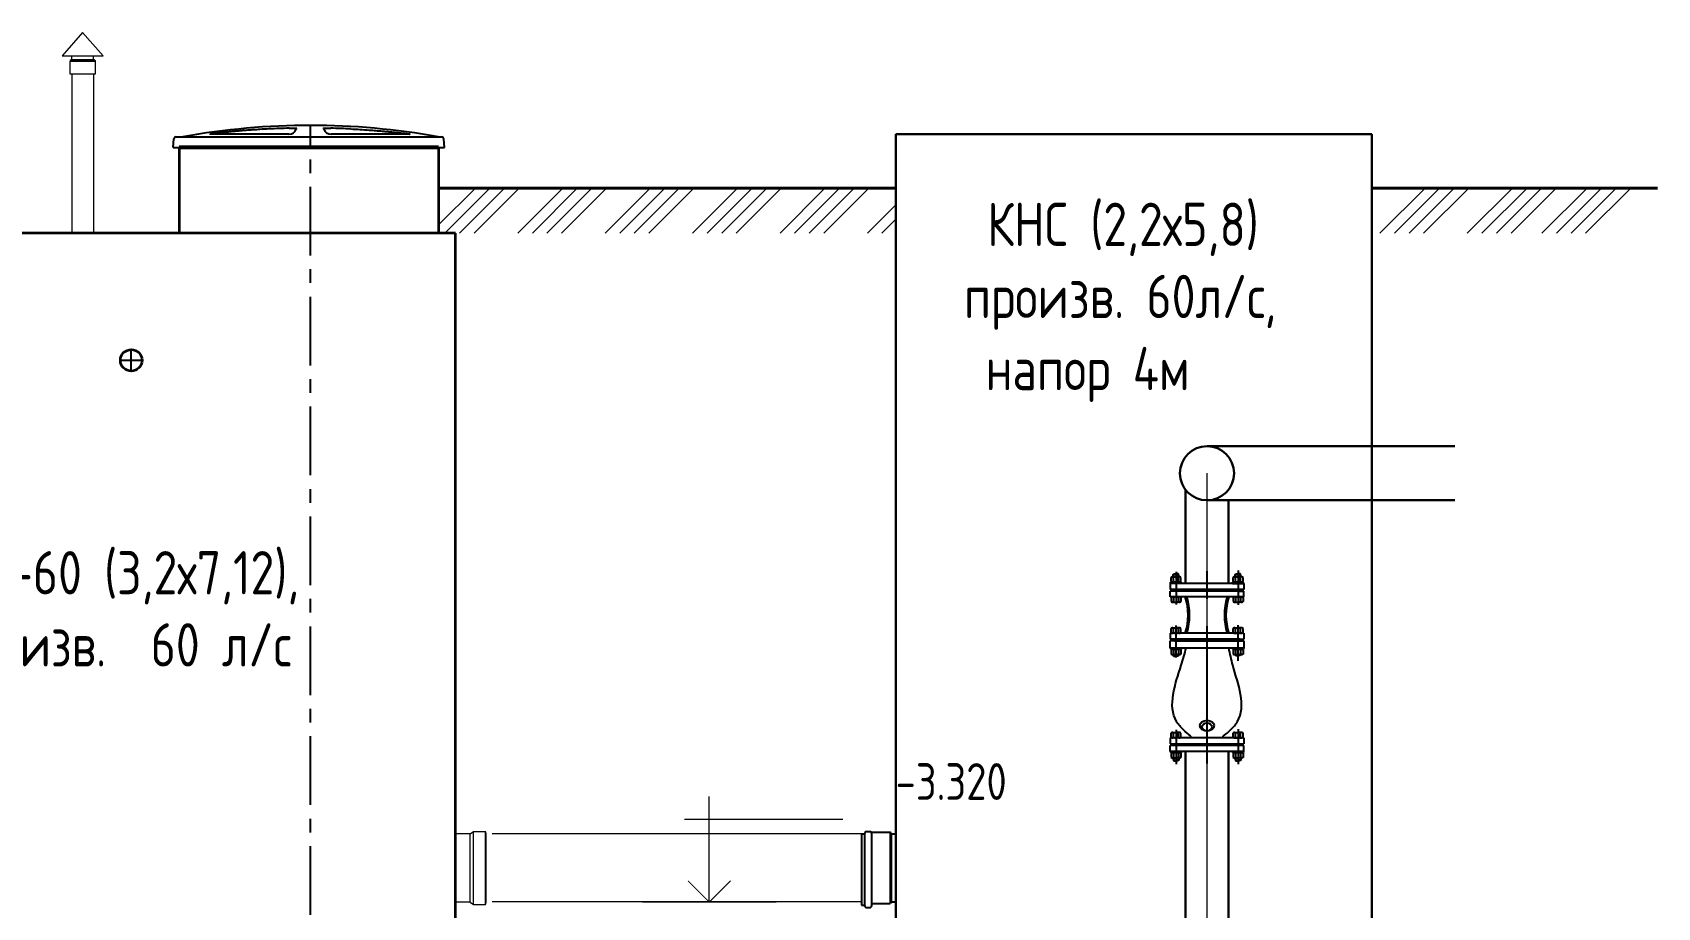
# Model space of a CAD drawing. Header units: millimetres. Extents: x 24859265 to 26550985, y 32092698 to 33532929.
# Drawn here: x 26269232 to 26276745, y 33058278 to 33062323 of the extents above; entities that cross this region are included whole.
import ezdxf

# ---------------------------------------------------------------- set-up
doc = ezdxf.new("R2010")
doc.units = ezdxf.units.MM
for name, pattern in [('CENTER', [50.8, 31.75, -6.35, 6.35, -6.35]), ('K5LT32784', [0]), ('K5LT_BASIC', [0]), ('K5LT_THIN', [0]), ('осевая', [50.8, 31.75, -6.35, 6.35, -6.35])]:
    doc.linetypes.add(name, pattern=pattern)
for name, color, linetype in [('CL', 1, 'CENTER'), ('G', 3, 'Continuous'), ('Mitat', 1, 'Continuous'), ('R', 1, 'Continuous'), ('Системный слой', 7, 'Continuous')]:
    doc.layers.add(name, color=color, linetype=linetype)
doc.layers.add('К0-элементы', color=7, linetype='Continuous', true_color=0x643232)
doc.layers.add('эколайн', color=7, linetype='Continuous', lineweight=30)
doc.styles.add('ARTEM GOST', font='GOST_0.TTF')

msp = doc.modelspace()

# ---------------------------------------------------------------- linework, layer by layer
at = {"lineweight": 20}
for p, q in [((26269464.0624, 33062323.4018), (26269368.9713, 33062215.8251)), ((26269559.1535, 33062215.8251), (26269464.0624, 33062323.4018)), ((26269368.9713, 33062215.8251), (26269414.0624, 33062215.8251)), ((26269368.9713, 33062215.8251), (26269559.1535, 33062215.8251)), ((26269414.0624, 33062197.5342), (26269414.0624, 33062215.8251)), ((26269514.0624, 33062197.5342), (26269514.0624, 33062215.8251)), ((26269514.0624, 33062215.8251), (26269559.1535, 33062215.8251)), ((26269406.3624, 33062130.9266), (26269406.3624, 33062193.0886)), ((26269521.7624, 33062130.9266), (26269406.3624, 33062130.9266)), ((26269414.0624, 33062130.9266), (26269414.0022, 33061395.7503)), ((26269514.0624, 33062130.9266), (26269514.0624, 33061395.738)), ((26269521.7624, 33062193.0886), (26269521.7624, 33062130.9266)), ((26271109.8701, 33061433.8853), (26271279.4801, 33061603.4953)), ((26271138.9498, 33061395.613), (26271346.8321, 33061603.4953)), ((26271206.3017, 33061395.613), (26271414.184, 33061603.4953)), ((26271273.6538, 33061395.613), (26271481.5361, 33061603.4953)), ((26271475.7093, 33061395.613), (26271683.5916, 33061603.4953)), ((26271543.0613, 33061395.613), (26271750.9436, 33061603.4953)), ((26271610.4132, 33061395.613), (26271818.2955, 33061603.4953)), ((26271677.7653, 33061395.613), (26271885.6476, 33061603.4953)), ((26271879.8209, 33061395.613), (26272087.7032, 33061603.4953)), ((26271947.1728, 33061395.613), (26272155.0551, 33061603.4953)), ((26272014.5248, 33061395.613), (26272222.4071, 33061603.4953)), ((26272081.8769, 33061395.613), (26272289.7592, 33061603.4953)), ((26272283.9324, 33061395.613), (26272491.8147, 33061603.4953)), ((26272351.2843, 33061395.613), (26272559.1666, 33061603.4953)), ((26272418.6363, 33061395.613), (26272626.5186, 33061603.4953)), ((26272485.9884, 33061395.613), (26272693.8707, 33061603.4953)), ((26272688.0439, 33061395.613), (26272895.9262, 33061603.4953)), ((26272755.3959, 33061395.613), (26272963.2782, 33061603.4953)), ((26272822.7478, 33061395.613), (26273030.6301, 33061603.4953)), ((26272890.0999, 33061395.613), (26273097.9822, 33061603.4953)), ((26275461.364, 33061395.613), (26275670.2006, 33061604.4496)), ((26275528.7159, 33061395.613), (26275737.5526, 33061604.4496)), ((26275596.0679, 33061395.613), (26275804.9045, 33061604.4496)), ((26275663.42, 33061395.613), (26275872.2566, 33061604.4496)), ((26275865.4755, 33061395.613), (26276074.3121, 33061604.4496)), ((26275932.8275, 33061395.613), (26276141.6641, 33061604.4496)), ((26276000.1794, 33061395.613), (26276209.016, 33061604.4496)), ((26276067.5315, 33061395.613), (26276276.3681, 33061604.4496)), ((26276210.2012, 33061395.613), (26276419.0378, 33061604.4496)), ((26276277.5531, 33061395.613), (26276486.3898, 33061604.4496)), ((26276344.9051, 33061395.613), (26276553.7417, 33061604.4496)), ((26276412.2572, 33061395.613), (26276621.0938, 33061604.4496)), ((26273092.1554, 33061395.613), (26273223.6932, 33061527.1507)), ((26271109.3574, 33061484.4495), (26271109.3574, 33061484.4495)), ((26273159.5074, 33061395.613), (26273223.6932, 33061459.7987)), ((26274662.1079, 33056633.9018), (26274662.1079, 33060285.9499)), ((26271330.0566, 33058618.4442), (26271325.7566, 33058629.4944)), ((26271330.0566, 33058303.4442), (26271330.0566, 33058618.4442)), ((26273064.7476, 33058619.1376), (26271356.8657, 33058619.061)), ((26271325.7566, 33058292.3944), (26271330.0566, 33058303.4442)), ((26273064.7476, 33058304.061), (26271356.8663, 33058304.061))]:
    msp.add_line(p, q, dxfattribs=at)
at = {"color": 7, "lineweight": 25}
for p, q in [((26269414.0624, 33062197.5342), (26269406.3624, 33062193.0886)), ((26269514.0624, 33062197.5342), (26269521.7624, 33062193.0886)), ((26273064.7476, 33058619.1376), (26273064.7476, 33058288.7376)), ((26273064.7476, 33058619.1376), (26273079.7476, 33058619.1376)), ((26273079.7476, 33058287.1376), (26273079.7476, 33058620.7376)), ((26273088.4476, 33058629.4376), (26273103.7476, 33058629.4376)), ((26273112.4476, 33058626.7495), (26273196.7476, 33058626.7495)), ((26273112.4476, 33058287.1376), (26273112.4476, 33058620.7376)), ((26273201.1932, 33058619.0495), (26273196.7476, 33058626.7495)), ((26273201.1932, 33058619.0495), (26273223.6932, 33058619.0495)), ((26273112.4476, 33058296.3495), (26273196.7476, 33058296.3495)), ((26273201.1932, 33058304.0495), (26273196.7476, 33058296.3495)), ((26273201.1932, 33058304.0495), (26273222.8136, 33058304.0495)), ((26273064.7476, 33058288.7376), (26273079.7476, 33058288.7376)), ((26273088.4476, 33058278.4376), (26273103.7476, 33058278.4376))]:
    msp.add_line(p, q, dxfattribs=at)
at = {"color": 1, "linetype": 'осевая', "lineweight": 25, "ltscale": 10}
for p, q in [((26270517.5625, 33055704.4512), (26270517.5793, 33061895.0235)), ((26269688.5839, 33060758.0241), (26269688.5839, 33060858.0241)), ((26269638.5839, 33060808.0241), (26269738.5839, 33060808.0241))]:
    msp.add_line(p, q, dxfattribs=at)
at = {"lineweight": 30, "ltscale": 10}
for p, q in [((26273223.6932, 33061853.9018), (26273223.6932, 33056003.9018)), ((26275423.6932, 33061853.9018), (26273223.6932, 33061853.9018)), ((26275423.6932, 33056003.9018), (26275423.6932, 33061853.9018))]:
    msp.add_line(p, q, dxfattribs=at)
at = {"lineweight": 35}
for p, q in [((26269909.8701, 33061791.0219), (26269909.8701, 33061395.7428)), ((26271109.8701, 33061791.0219), (26271109.8701, 33061395.7428)), ((26271188.5161, 33061395.613), (26268187.8089, 33061395.05)), ((26271187.9831, 33055704.4517), (26271188.5161, 33061395.613))]:
    msp.add_line(p, q, dxfattribs=at)
at = {"lineweight": 53}
msp.add_line((26271109.8701, 33061791.0219), (26269909.8701, 33061791.0219), dxfattribs=at)
at = {"lineweight": 40}
for p, q in [((26271109.8701, 33061603.4953), (26273223.6932, 33061603.9018)), ((26275423.6932, 33061604.4496), (26276744.802, 33061604.4496))]:
    msp.add_line(p, q, dxfattribs=at)
at = {"lineweight": 30}
for p, q in [((26274662.1079, 33060410.9499), (26275807.3943, 33060410.9499)), ((26274562.1079, 33059776.2377), (26274562.1079, 33060210.9499)), ((26274662.1079, 33060160.9499), (26275807.3943, 33060160.9499)), ((26274762.1079, 33059776.2377), (26274762.1079, 33060160.9499)), ((26274562.1079, 33056633.9018), (26274562.1079, 33059000.2377)), ((26274762.1079, 33056633.9018), (26274762.1079, 33059000.2377))]:
    msp.add_line(p, q, dxfattribs=at)
at = {"color": 7}
for p, q in [((26274832.1079, 33059776.2377), (26274492.1079, 33059776.2377)), ((26274492.1079, 33059776.2377), (26274492.1079, 33059749.2377)), ((26274492.1079, 33059776.2377), (26274492.1079, 33059749.2377)), ((26274832.1079, 33059749.2377), (26274492.1079, 33059749.2377)), ((26274492.1079, 33059714.2377), (26274492.1079, 33059741.2377)), ((26274815.2058, 33059741.2377), (26274492.1079, 33059741.2377)), ((26274784.5856, 33059745.2377), (26274539.6302, 33059745.2377)), ((26274805.7451, 33059741.2377), (26274832.1079, 33059741.2377)), ((26274832.1079, 33059776.2377), (26274832.1079, 33059749.2377)), ((26274832.1079, 33059776.2377), (26274832.1079, 33059749.2377)), ((26274832.1079, 33059714.2377), (26274832.1079, 33059741.2377)), ((26274832.1079, 33059714.2377), (26274492.1079, 33059714.2377)), ((26274832.1079, 33059546.2377), (26274492.1079, 33059546.2377)), ((26274492.1079, 33059546.2377), (26274492.1079, 33059519.2377)), ((26274815.2058, 33059519.2377), (26274492.1079, 33059519.2377)), ((26274784.5856, 33059515.2377), (26274539.6302, 33059515.2377)), ((26274784.5856, 33059515.2377), (26274539.6302, 33059515.2377)), ((26274805.7451, 33059519.2377), (26274832.1079, 33059519.2377)), ((26274832.1079, 33059546.2377), (26274832.1079, 33059519.2377)), ((26274832.1079, 33059062.2377), (26274492.1079, 33059062.2377)), ((26274492.1079, 33059062.2377), (26274492.1079, 33059035.2377)), ((26274492.1079, 33059062.2377), (26274492.1079, 33059035.2377)), ((26274586.7809, 33059062.2377), (26274586.7809, 33059070.7825)), ((26274737.4349, 33059062.2377), (26274737.4349, 33059070.7825)), ((26274832.1079, 33059062.2377), (26274832.1079, 33059035.2377)), ((26274832.1079, 33059062.2377), (26274832.1079, 33059035.2377)), ((26274492.1079, 33059035.2377), (26274832.1079, 33059035.2377)), ((26274492.1079, 33059000.2377), (26274492.1079, 33059027.2377)), ((26274492.1079, 33059000.2377), (26274492.1079, 33059027.2377)), ((26274832.1079, 33059027.2377), (26274492.1079, 33059027.2377)), ((26274832.1079, 33059000.2377), (26274492.1079, 33059000.2377)), ((26274784.5856, 33059031.2377), (26274539.6302, 33059031.2377)), ((26274784.5856, 33059031.2377), (26274554.0815, 33059031.2377)), ((26274832.1079, 33059000.2377), (26274832.1079, 33059027.2377)), ((26274832.1079, 33059000.2377), (26274832.1079, 33059027.2377))]:
    msp.add_line(p, q, dxfattribs=at)
at = {"color": 7, "linetype": 'Continuous', "ltscale": 10}
for p, q in [((26274537.4412, 33059749.2377), (26274539.6302, 33059745.2377)), ((26274537.4412, 33059741.2377), (26274539.6302, 33059745.2377)), ((26274786.7746, 33059749.2377), (26274784.5856, 33059745.2377)), ((26274786.7746, 33059741.2377), (26274784.5856, 33059745.2377)), ((26274537.4412, 33059511.2377), (26274492.1079, 33059511.2377)), ((26274492.1079, 33059477.9044), (26274492.1079, 33059511.2377)), ((26274511.3138, 33059511.2377), (26274832.1079, 33059511.2377)), ((26274537.4412, 33059519.2377), (26274539.6302, 33059515.2377)), ((26274537.4412, 33059511.2377), (26274539.6302, 33059515.2377)), ((26274786.7746, 33059519.2377), (26274784.5856, 33059515.2377)), ((26274786.7746, 33059511.2377), (26274784.5856, 33059515.2377)), ((26274832.1079, 33059511.2377), (26274832.1079, 33059477.9044)), ((26274832.1079, 33059477.9044), (26274492.1079, 33059477.9044)), ((26274537.4412, 33059035.2377), (26274539.6302, 33059031.2377)), ((26274537.4412, 33059027.2377), (26274539.6302, 33059031.2377)), ((26274786.7746, 33059035.2377), (26274784.5856, 33059031.2377)), ((26274786.7746, 33059027.2377), (26274784.5856, 33059031.2377))]:
    msp.add_line(p, q, dxfattribs=at)
at = {"color": 7, "lineweight": 15}
for p, q in [((26271256.0566, 33058618.4444), (26271188.3082, 33058618.4444)), ((26271256.2537, 33058303.4444), (26271188.3015, 33058303.4444))]:
    msp.add_line(p, q, dxfattribs=at)
at = {"lineweight": 35}
msp.add_circle((26269688.5839, 33060808.0241), 50, dxfattribs=at)
at = {"lineweight": 30}
msp.add_circle((26274662.1079, 33060285.9499), 125, dxfattribs=at)
at = {"color": 7}
for centre, start, end in [((26274296.1221, 33059630.2377), 342.4329766, 17.5670234), ((26274303.3588, 33059630.2377), 342.4329766, 17.5670234), ((26275020.8571, 33059630.2377), 162.4329766, 197.5670234), ((26275028.0937, 33059630.2377), 162.4329766, 197.5670234)]:
    msp.add_arc(centre, 278.3104, start, end, dxfattribs=at)
at = {"color": 7, "lineweight": 25}
for centre, start, end in [((26273088.4476, 33058620.7376), 90, 180), ((26273103.7476, 33058620.7376), 0, 90), ((26273088.4476, 33058287.1376), 180, 270), ((26273103.7476, 33058287.1376), 270, 0)]:
    msp.add_arc(centre, 8.7, start, end, dxfattribs=at)
at = {"color": 7, "linetype": 'Continuous', "ltscale": 10}
for centre, major_axis, ratio in [((26274662.1079, 33059119.1167), (32.8293, 0), 0.753433911), ((26274662.1079, 33059112.9658), (23.1672, 0), 0.802164591)]:
    msp.add_ellipse(centre, major_axis=major_axis, ratio=ratio, dxfattribs=at)
for points in [[(26274586.7809, 33059070.7825), (26274553.0692, 33059099.3561), (26274521.4171, 33059138.0334), (26274542.5182, 33059398.2184), (26274565.9846, 33059477.9044)], [(26274737.4349, 33059070.7825), (26274771.1466, 33059099.3561), (26274802.7987, 33059138.0334), (26274781.6976, 33059398.2184), (26274762.8403, 33059477.9044)]]:
    msp.add_spline(points, degree=3, dxfattribs=at)
at = {"layer": 'CL', "color": 251, "ltscale": 25}
for p, q in [((26274518.7746, 33059830.3474), (26274518.7746, 33059678.5638)), ((26274518.7746, 33059433.5414), (26274518.7746, 33059581.9117))]:
    msp.add_line(p, q, dxfattribs=at)
at = {"layer": 'CL', "color": 7, "ltscale": 20}
msp.add_line((26274662.1079, 33058943.6731), (26274662.1079, 33059832.6048), dxfattribs=at)
at = {"layer": 'CL', "color": 251, "ltscale": 20}
for p, q in [((26274805.4412, 33059835.883), (26274805.4412, 33059676.99)), ((26274805.4412, 33059418.7803), (26274805.4412, 33059583.4855)), ((26274518.7746, 33059099.283), (26274518.7746, 33058940.7321)), ((26274518.7746, 33059091.2377), (26274518.7746, 33059019.0349)), ((26274805.4412, 33059102.3016), (26274805.4412, 33058941.6047))]:
    msp.add_line(p, q, dxfattribs=at)
at = {"layer": 'G', "color": 7, "linetype": 'K5LT_BASIC'}
for p, q in [((26274495.6806, 33059803.9892), (26274500.4412, 33059806.7377)), ((26274495.6806, 33059784.8196), (26274495.6806, 33059803.9892)), ((26274500.4412, 33059806.7377), (26274518.7746, 33059806.7377)), ((26274505.4412, 33059817.2435), (26274508.7746, 33059820.5768)), ((26274505.4412, 33059806.7377), (26274505.4412, 33059817.2435)), ((26274505.4412, 33059817.2435), (26274518.7746, 33059817.2435)), ((26274507.2276, 33059784.8196), (26274507.2276, 33059803.9892)), ((26274508.7746, 33059820.5768), (26274518.7746, 33059820.5768)), ((26274528.7746, 33059820.5768), (26274518.7746, 33059820.5768)), ((26274532.1079, 33059817.2435), (26274518.7746, 33059817.2435)), ((26274537.1079, 33059806.7377), (26274518.7746, 33059806.7377)), ((26274532.1079, 33059817.2435), (26274528.7746, 33059820.5768)), ((26274530.3216, 33059784.8196), (26274530.3216, 33059803.9892)), ((26274532.1079, 33059806.7377), (26274532.1079, 33059817.2435)), ((26274541.8686, 33059803.9892), (26274537.1079, 33059806.7377)), ((26274541.8686, 33059784.8196), (26274541.8686, 33059803.9892)), ((26274782.3472, 33059803.9892), (26274787.1079, 33059806.7377)), ((26274782.3472, 33059784.8196), (26274782.3472, 33059803.9892)), ((26274787.1079, 33059806.7377), (26274805.4412, 33059806.7377)), ((26274792.1079, 33059817.2435), (26274795.4412, 33059820.5768)), ((26274792.1079, 33059806.7377), (26274792.1079, 33059817.2435)), ((26274792.1079, 33059817.2435), (26274805.4412, 33059817.2435)), ((26274793.8942, 33059784.8196), (26274793.8942, 33059803.9892)), ((26274795.4412, 33059820.5768), (26274805.4412, 33059820.5768)), ((26274815.4412, 33059820.5768), (26274805.4412, 33059820.5768)), ((26274818.7746, 33059817.2435), (26274805.4412, 33059817.2435)), ((26274823.7746, 33059806.7377), (26274805.4412, 33059806.7377)), ((26274818.7746, 33059817.2435), (26274815.4412, 33059820.5768)), ((26274816.9883, 33059784.8196), (26274816.9883, 33059803.9892)), ((26274818.7746, 33059806.7377), (26274818.7746, 33059817.2435)), ((26274828.5353, 33059803.9892), (26274823.7746, 33059806.7377)), ((26274828.5353, 33059784.8196), (26274828.5353, 33059803.9892)), ((26274493.8712, 33059776.2377), (26274493.8712, 33059782.0711)), ((26274493.8712, 33059782.0711), (26274518.7746, 33059782.0711)), ((26274543.678, 33059776.2377), (26274493.8712, 33059776.2377)), ((26274500.4412, 33059782.0711), (26274495.6806, 33059784.8196)), ((26274518.7746, 33059782.0711), (26274500.4412, 33059782.0711)), ((26274517.6635, 33059776.2377), (26274515.5403, 33059782.0711)), ((26274543.678, 33059782.0711), (26274518.7746, 33059782.0711)), ((26274518.7746, 33059782.0711), (26274537.1079, 33059782.0711)), ((26274519.8857, 33059782.0711), (26274522.0089, 33059776.2377)), ((26274537.1079, 33059782.0711), (26274541.8686, 33059784.8196)), ((26274543.678, 33059776.2377), (26274543.678, 33059782.0711)), ((26274780.5378, 33059782.0711), (26274805.4412, 33059782.0711)), ((26274780.5378, 33059776.2377), (26274780.5378, 33059782.0711)), ((26274780.5378, 33059776.2377), (26274830.3447, 33059776.2377)), ((26274787.1079, 33059782.0711), (26274782.3472, 33059784.8196)), ((26274805.4412, 33059782.0711), (26274787.1079, 33059782.0711)), ((26274804.3301, 33059782.0711), (26274802.207, 33059776.2377)), ((26274805.4412, 33059782.0711), (26274823.7746, 33059782.0711)), ((26274830.3447, 33059782.0711), (26274805.4412, 33059782.0711)), ((26274806.5524, 33059776.2377), (26274808.6755, 33059782.0711)), ((26274823.7746, 33059782.0711), (26274828.5353, 33059784.8196)), ((26274830.3447, 33059776.2377), (26274830.3447, 33059782.0711)), ((26274500.4412, 33059714.2377), (26274495.6806, 33059711.4892)), ((26274495.6806, 33059711.4892), (26274495.6806, 33059692.3196)), ((26274495.6806, 33059692.3196), (26274500.4412, 33059689.5711)), ((26274537.1079, 33059714.2377), (26274500.4412, 33059714.2377)), ((26274500.4412, 33059689.5711), (26274518.7746, 33059689.5711)), ((26274507.2276, 33059711.4892), (26274507.2276, 33059692.3196)), ((26274537.1079, 33059689.5711), (26274518.7746, 33059689.5711)), ((26274530.3216, 33059711.4892), (26274530.3216, 33059692.3196)), ((26274537.1079, 33059714.2377), (26274541.8686, 33059711.4892)), ((26274541.8686, 33059692.3196), (26274537.1079, 33059689.5711)), ((26274541.8686, 33059711.4892), (26274541.8686, 33059692.3196)), ((26274787.1079, 33059714.2377), (26274782.3472, 33059711.4892)), ((26274782.3472, 33059711.4892), (26274782.3472, 33059692.3196)), ((26274782.3472, 33059692.3196), (26274787.1079, 33059689.5711)), ((26274787.1079, 33059714.2377), (26274823.7746, 33059714.2377)), ((26274787.1079, 33059689.5711), (26274805.4412, 33059689.5711)), ((26274793.8942, 33059711.4892), (26274793.8942, 33059692.3196)), ((26274823.7746, 33059689.5711), (26274805.4412, 33059689.5711)), ((26274816.9883, 33059711.4892), (26274816.9883, 33059692.3196)), ((26274823.7746, 33059714.2377), (26274828.5353, 33059711.4892)), ((26274828.5353, 33059692.3196), (26274823.7746, 33059689.5711)), ((26274828.5353, 33059711.4892), (26274828.5353, 33059692.3196)), ((26274495.6806, 33059568.1558), (26274500.4412, 33059570.9044)), ((26274495.6806, 33059548.9863), (26274495.6806, 33059568.1558)), ((26274500.4412, 33059570.9044), (26274518.7746, 33059570.9044)), ((26274507.2276, 33059548.9863), (26274507.2276, 33059568.1558)), ((26274537.1079, 33059570.9044), (26274518.7746, 33059570.9044)), ((26274530.3216, 33059548.9863), (26274530.3216, 33059568.1558)), ((26274541.8686, 33059568.1558), (26274537.1079, 33059570.9044)), ((26274541.8686, 33059548.9863), (26274541.8686, 33059568.1558)), ((26274782.3472, 33059568.1558), (26274787.1079, 33059570.9044)), ((26274782.3472, 33059548.9863), (26274782.3472, 33059568.1558)), ((26274787.1079, 33059570.9044), (26274805.4412, 33059570.9044)), ((26274793.8942, 33059548.9863), (26274793.8942, 33059568.1558)), ((26274823.7746, 33059570.9044), (26274805.4412, 33059570.9044)), ((26274816.9883, 33059548.9863), (26274816.9883, 33059568.1558)), ((26274828.5353, 33059568.1558), (26274823.7746, 33059570.9044)), ((26274828.5353, 33059548.9863), (26274828.5353, 33059568.1558)), ((26274500.4412, 33059546.2377), (26274495.6806, 33059548.9863)), ((26274537.1079, 33059546.2377), (26274500.4412, 33059546.2377)), ((26274537.1079, 33059546.2377), (26274541.8686, 33059548.9863)), ((26274787.1079, 33059546.2377), (26274782.3472, 33059548.9863)), ((26274787.1079, 33059546.2377), (26274823.7746, 33059546.2377)), ((26274823.7746, 33059546.2377), (26274828.5353, 33059548.9863)), ((26274493.8712, 33059477.9044), (26274493.8712, 33059472.0711)), ((26274543.678, 33059477.9044), (26274493.8712, 33059477.9044)), ((26274493.8712, 33059472.0711), (26274518.7746, 33059472.0711)), ((26274500.4412, 33059472.0711), (26274495.6806, 33059469.3225)), ((26274495.6806, 33059469.3225), (26274495.6806, 33059450.153)), ((26274495.6806, 33059450.153), (26274500.4412, 33059447.4044)), ((26274518.7746, 33059472.0711), (26274500.4412, 33059472.0711)), ((26274500.4412, 33059447.4044), (26274518.7746, 33059447.4044)), ((26274505.4412, 33059447.4044), (26274505.4412, 33059444.3686)), ((26274505.4412, 33059444.3686), (26274508.7746, 33059441.0353)), ((26274505.4412, 33059444.3686), (26274518.7746, 33059444.3686)), ((26274507.2276, 33059469.3225), (26274507.2276, 33059450.153)), ((26274508.7746, 33059441.0353), (26274518.7746, 33059441.0353)), ((26274517.6635, 33059477.9044), (26274515.5403, 33059472.0711)), ((26274543.678, 33059472.0711), (26274518.7746, 33059472.0711)), ((26274518.7746, 33059472.0711), (26274537.1079, 33059472.0711)), ((26274537.1079, 33059447.4044), (26274518.7746, 33059447.4044)), ((26274532.1079, 33059444.3686), (26274518.7746, 33059444.3686)), ((26274528.7746, 33059441.0353), (26274518.7746, 33059441.0353)), ((26274519.8857, 33059472.0711), (26274522.0089, 33059477.9044)), ((26274532.1079, 33059444.3686), (26274528.7746, 33059441.0353)), ((26274530.3216, 33059469.3225), (26274530.3216, 33059450.153)), ((26274532.1079, 33059447.4044), (26274532.1079, 33059444.3686)), ((26274537.1079, 33059472.0711), (26274541.8686, 33059469.3225)), ((26274541.8686, 33059450.153), (26274537.1079, 33059447.4044)), ((26274541.8686, 33059469.3225), (26274541.8686, 33059450.153)), ((26274543.678, 33059477.9044), (26274543.678, 33059472.0711)), ((26274780.5378, 33059477.9044), (26274830.3447, 33059477.9044)), ((26274780.5378, 33059477.9044), (26274780.5378, 33059472.0711)), ((26274780.5378, 33059472.0711), (26274805.4412, 33059472.0711)), ((26274787.1079, 33059472.0711), (26274782.3472, 33059469.3225)), ((26274782.3472, 33059469.3225), (26274782.3472, 33059450.153)), ((26274782.3472, 33059450.153), (26274787.1079, 33059447.4044)), ((26274805.4412, 33059472.0711), (26274787.1079, 33059472.0711)), ((26274787.1079, 33059447.4044), (26274805.4412, 33059447.4044)), ((26274792.1079, 33059447.4044), (26274792.1079, 33059446.2114)), ((26274792.1079, 33059446.2114), (26274805.4412, 33059446.2114)), ((26274792.1079, 33059446.2114), (26274795.4412, 33059442.8781)), ((26274793.8942, 33059469.3225), (26274793.8942, 33059450.153)), ((26274795.4412, 33059442.8781), (26274805.4412, 33059442.8781)), ((26274804.3301, 33059472.0711), (26274802.207, 33059477.9044)), ((26274805.4412, 33059472.0711), (26274823.7746, 33059472.0711)), ((26274830.3447, 33059472.0711), (26274805.4412, 33059472.0711)), ((26274823.7746, 33059447.4044), (26274805.4412, 33059447.4044)), ((26274818.7746, 33059446.2114), (26274805.4412, 33059446.2114)), ((26274815.4412, 33059442.8781), (26274805.4412, 33059442.8781)), ((26274806.5524, 33059477.9044), (26274808.6755, 33059472.0711)), ((26274818.7746, 33059446.2114), (26274815.4412, 33059442.8781)), ((26274816.9883, 33059469.3225), (26274816.9883, 33059450.153)), ((26274818.7746, 33059447.4044), (26274818.7746, 33059446.2114)), ((26274823.7746, 33059472.0711), (26274828.5353, 33059469.3225)), ((26274828.5353, 33059450.153), (26274823.7746, 33059447.4044)), ((26274828.5353, 33059469.3225), (26274828.5353, 33059450.153)), ((26274830.3447, 33059477.9044), (26274830.3447, 33059472.0711)), ((26274495.6806, 33059084.1558), (26274500.4412, 33059086.9044)), ((26274495.6806, 33059064.9863), (26274495.6806, 33059084.1558)), ((26274500.4412, 33059062.2377), (26274495.6806, 33059064.9863)), ((26274500.4412, 33059086.9044), (26274518.7746, 33059086.9044)), ((26274537.1079, 33059062.2377), (26274500.4412, 33059062.2377)), ((26274507.2276, 33059064.9863), (26274507.2276, 33059084.1558)), ((26274537.1079, 33059086.9044), (26274518.7746, 33059086.9044)), ((26274530.3216, 33059064.9863), (26274530.3216, 33059084.1558)), ((26274541.8686, 33059084.1558), (26274537.1079, 33059086.9044)), ((26274537.1079, 33059062.2377), (26274541.8686, 33059064.9863)), ((26274541.8686, 33059064.9863), (26274541.8686, 33059084.1558)), ((26274782.3472, 33059084.1558), (26274787.1079, 33059086.9044)), ((26274782.3472, 33059064.9863), (26274782.3472, 33059084.1558)), ((26274787.1079, 33059062.2377), (26274782.3472, 33059064.9863)), ((26274787.1079, 33059086.9044), (26274805.4412, 33059086.9044)), ((26274787.1079, 33059062.2377), (26274823.7746, 33059062.2377)), ((26274793.8942, 33059064.9863), (26274793.8942, 33059084.1558)), ((26274823.7746, 33059086.9044), (26274805.4412, 33059086.9044)), ((26274816.9883, 33059064.9863), (26274816.9883, 33059084.1558)), ((26274828.5353, 33059084.1558), (26274823.7746, 33059086.9044)), ((26274823.7746, 33059062.2377), (26274828.5353, 33059064.9863)), ((26274828.5353, 33059064.9863), (26274828.5353, 33059084.1558)), ((26274493.8712, 33059000.2377), (26274493.8712, 33058994.4044)), ((26274543.678, 33059000.2377), (26274493.8712, 33059000.2377)), ((26274493.8712, 33058994.4044), (26274518.7746, 33058994.4044)), ((26274500.4412, 33058994.4044), (26274495.6806, 33058991.6558)), ((26274495.6806, 33058991.6558), (26274495.6806, 33058972.4863)), ((26274495.6806, 33058972.4863), (26274500.4412, 33058969.7377)), ((26274518.7746, 33058994.4044), (26274500.4412, 33058994.4044)), ((26274500.4412, 33058969.7377), (26274518.7746, 33058969.7377)), ((26274505.4412, 33058969.7377), (26274505.4412, 33058959.232)), ((26274507.2276, 33058991.6558), (26274507.2276, 33058972.4863)), ((26274517.6635, 33059000.2377), (26274515.5403, 33058994.4044)), ((26274543.678, 33058994.4044), (26274518.7746, 33058994.4044)), ((26274518.7746, 33058994.4044), (26274537.1079, 33058994.4044)), ((26274537.1079, 33058969.7377), (26274518.7746, 33058969.7377)), ((26274519.8857, 33058994.4044), (26274522.0089, 33059000.2377)), ((26274530.3216, 33058991.6558), (26274530.3216, 33058972.4863)), ((26274532.1079, 33058969.7377), (26274532.1079, 33058959.232)), ((26274537.1079, 33058994.4044), (26274541.8686, 33058991.6558)), ((26274541.8686, 33058972.4863), (26274537.1079, 33058969.7377)), ((26274541.8686, 33058991.6558), (26274541.8686, 33058972.4863)), ((26274543.678, 33059000.2377), (26274543.678, 33058994.4044)), ((26274780.5378, 33059000.2377), (26274830.3447, 33059000.2377)), ((26274780.5378, 33059000.2377), (26274780.5378, 33058994.4044)), ((26274780.5378, 33058994.4044), (26274805.4412, 33058994.4044)), ((26274787.1079, 33058994.4044), (26274782.3472, 33058991.6558)), ((26274782.3472, 33058991.6558), (26274782.3472, 33058972.4863)), ((26274782.3472, 33058972.4863), (26274787.1079, 33058969.7377)), ((26274805.4412, 33058994.4044), (26274787.1079, 33058994.4044)), ((26274787.1079, 33058969.7377), (26274805.4412, 33058969.7377)), ((26274792.1079, 33058969.7377), (26274792.1079, 33058959.232)), ((26274793.8942, 33058991.6558), (26274793.8942, 33058972.4863)), ((26274804.3301, 33058994.4044), (26274802.207, 33059000.2377)), ((26274805.4412, 33058994.4044), (26274823.7746, 33058994.4044)), ((26274830.3447, 33058994.4044), (26274805.4412, 33058994.4044)), ((26274823.7746, 33058969.7377), (26274805.4412, 33058969.7377)), ((26274806.5524, 33059000.2377), (26274808.6755, 33058994.4044)), ((26274816.9883, 33058991.6558), (26274816.9883, 33058972.4863)), ((26274818.7746, 33058969.7377), (26274818.7746, 33058959.232)), ((26274823.7746, 33058994.4044), (26274828.5353, 33058991.6558)), ((26274828.5353, 33058972.4863), (26274823.7746, 33058969.7377)), ((26274828.5353, 33058991.6558), (26274828.5353, 33058972.4863)), ((26274830.3447, 33059000.2377), (26274830.3447, 33058994.4044)), ((26274505.4412, 33058959.232), (26274508.7746, 33058955.8987)), ((26274505.4412, 33058959.232), (26274518.7746, 33058959.232)), ((26274508.7746, 33058955.8987), (26274518.7746, 33058955.8987)), ((26274532.1079, 33058959.232), (26274518.7746, 33058959.232)), ((26274528.7746, 33058955.8987), (26274518.7746, 33058955.8987)), ((26274532.1079, 33058959.232), (26274528.7746, 33058955.8987)), ((26274792.1079, 33058959.232), (26274805.4412, 33058959.232)), ((26274792.1079, 33058959.232), (26274795.4412, 33058955.8987)), ((26274795.4412, 33058955.8987), (26274805.4412, 33058955.8987)), ((26274818.7746, 33058959.232), (26274805.4412, 33058959.232)), ((26274815.4412, 33058955.8987), (26274805.4412, 33058955.8987)), ((26274818.7746, 33058959.232), (26274815.4412, 33058955.8987))]:
    msp.add_line(p, q, dxfattribs=at)
for centre, radius, start, end in [((26274502.0147, 33059800.4774), 6.2854, 33.96718312, 128.97997469), ((26274518.7746, 33059781.1085), 25.6293, 90, 116.77833882), ((26274518.7746, 33059781.1085), 25.6293, 63.22166118, 90), ((26274535.5344, 33059800.4774), 6.2854, 51.02002531, 146.03281688), ((26274788.6814, 33059800.4774), 6.2854, 33.96718312, 128.97997469), ((26274805.4412, 33059781.1085), 25.6293, 90, 116.77833882), ((26274805.4412, 33059781.1085), 25.6293, 63.22166118, 90), ((26274822.2011, 33059800.4774), 6.2854, 51.02002531, 146.03281688), ((26274502.0147, 33059788.3314), 6.2854, 231.02002577, 326.0328141), ((26274518.7746, 33059807.7003), 25.6293, 243.22166146, 270), ((26274518.7746, 33059807.7003), 25.6293, 270, 296.77833854), ((26274535.5344, 33059788.3314), 6.2854, 213.9671859, 308.97997423), ((26274788.6814, 33059788.3314), 6.2854, 231.02002577, 326.0328141), ((26274805.4412, 33059807.7003), 25.6293, 243.22166146, 270), ((26274805.4412, 33059807.7003), 25.6293, 270, 296.77833854), ((26274822.2011, 33059788.3314), 6.2854, 213.9671859, 308.97997423), ((26274502.0147, 33059707.9774), 6.2854, 33.9671859, 128.97997423), ((26274502.0147, 33059695.8314), 6.2854, 231.02002531, 326.03281688), ((26274518.7746, 33059688.6085), 25.6293, 90, 116.77833854), ((26274518.7746, 33059715.2003), 25.6293, 243.22166118, 270), ((26274518.7746, 33059688.6085), 25.6293, 63.22166146, 90), ((26274518.7746, 33059715.2003), 25.6293, 270, 296.77833882), ((26274535.5344, 33059707.9774), 6.2854, 51.02002577, 146.0328141), ((26274535.5344, 33059695.8314), 6.2854, 213.96718312, 308.97997469), ((26274788.6814, 33059707.9774), 6.2854, 33.9671859, 128.97997423), ((26274788.6814, 33059695.8314), 6.2854, 231.02002531, 326.03281688), ((26274805.4412, 33059688.6085), 25.6293, 90, 116.77833854), ((26274805.4412, 33059715.2003), 25.6293, 243.22166118, 270), ((26274805.4412, 33059688.6085), 25.6293, 63.22166146, 90), ((26274805.4412, 33059715.2003), 25.6293, 270, 296.77833882), ((26274822.2011, 33059707.9774), 6.2854, 51.02002577, 146.0328141), ((26274822.2011, 33059695.8314), 6.2854, 213.96718312, 308.97997469), ((26274502.0147, 33059564.6441), 6.2854, 33.96718312, 128.97997469), ((26274518.7746, 33059545.2751), 25.6293, 90, 116.77833882), ((26274518.7746, 33059545.2751), 25.6293, 63.22166118, 90), ((26274535.5344, 33059564.6441), 6.2854, 51.02002531, 146.03281688), ((26274788.6814, 33059564.6441), 6.2854, 33.96718312, 128.97997469), ((26274805.4412, 33059545.2751), 25.6293, 90, 116.77833882), ((26274805.4412, 33059545.2751), 25.6293, 63.22166118, 90), ((26274822.2011, 33059564.6441), 6.2854, 51.02002531, 146.03281688), ((26274502.0147, 33059552.4981), 6.2854, 231.02002577, 326.0328141), ((26274518.7746, 33059571.867), 25.6293, 243.22166146, 270), ((26274518.7746, 33059571.867), 25.6293, 270, 296.77833854), ((26274535.5344, 33059552.4981), 6.2854, 213.9671859, 308.97997423), ((26274788.6814, 33059552.4981), 6.2854, 231.02002577, 326.0328141), ((26274805.4412, 33059571.867), 25.6293, 243.22166146, 270), ((26274805.4412, 33059571.867), 25.6293, 270, 296.77833854), ((26274822.2011, 33059552.4981), 6.2854, 213.9671859, 308.97997423), ((26274502.0147, 33059465.8107), 6.2854, 33.9671859, 128.97997423), ((26274502.0147, 33059453.6647), 6.2854, 231.02002531, 326.03281688), ((26274518.7746, 33059446.4418), 25.6293, 90, 116.77833854), ((26274518.7746, 33059473.0337), 25.6293, 243.22166118, 270), ((26274518.7746, 33059446.4418), 25.6293, 63.22166146, 90), ((26274518.7746, 33059473.0337), 25.6293, 270, 296.77833882), ((26274535.5344, 33059465.8107), 6.2854, 51.02002577, 146.0328141), ((26274535.5344, 33059453.6647), 6.2854, 213.96718312, 308.97997469), ((26274788.6814, 33059465.8107), 6.2854, 33.9671859, 128.97997423), ((26274788.6814, 33059453.6647), 6.2854, 231.02002531, 326.03281688), ((26274805.4412, 33059446.4418), 25.6293, 90, 116.77833854), ((26274805.4412, 33059473.0337), 25.6293, 243.22166118, 270), ((26274805.4412, 33059446.4418), 25.6293, 63.22166146, 90), ((26274805.4412, 33059473.0337), 25.6293, 270, 296.77833882), ((26274822.2011, 33059465.8107), 6.2854, 51.02002577, 146.0328141), ((26274822.2011, 33059453.6647), 6.2854, 213.96718312, 308.97997469), ((26274502.0147, 33059080.6441), 6.2854, 33.96718312, 128.97997469), ((26274502.0147, 33059068.4981), 6.2854, 231.02002577, 326.0328141), ((26274518.7746, 33059061.2751), 25.6293, 90, 116.77833882), ((26274518.7746, 33059087.867), 25.6293, 243.22166146, 270), ((26274518.7746, 33059061.2751), 25.6293, 63.22166118, 90), ((26274518.7746, 33059087.867), 25.6293, 270, 296.77833854), ((26274535.5344, 33059080.6441), 6.2854, 51.02002531, 146.03281688), ((26274535.5344, 33059068.4981), 6.2854, 213.9671859, 308.97997423), ((26274788.6814, 33059080.6441), 6.2854, 33.96718312, 128.97997469), ((26274788.6814, 33059068.4981), 6.2854, 231.02002577, 326.0328141), ((26274805.4412, 33059061.2751), 25.6293, 90, 116.77833882), ((26274805.4412, 33059087.867), 25.6293, 243.22166146, 270), ((26274805.4412, 33059061.2751), 25.6293, 63.22166118, 90), ((26274805.4412, 33059087.867), 25.6293, 270, 296.77833854), ((26274822.2011, 33059080.6441), 6.2854, 51.02002531, 146.03281688), ((26274822.2011, 33059068.4981), 6.2854, 213.9671859, 308.97997423), ((26274502.0147, 33058988.1441), 6.2854, 33.9671859, 128.97997423), ((26274502.0147, 33058975.9981), 6.2854, 231.02002531, 326.03281688), ((26274518.7746, 33058968.7751), 25.6293, 90, 116.77833854), ((26274518.7746, 33058995.367), 25.6293, 243.22166118, 270), ((26274518.7746, 33058968.7751), 25.6293, 63.22166146, 90), ((26274518.7746, 33058995.367), 25.6293, 270, 296.77833882), ((26274535.5344, 33058988.1441), 6.2854, 51.02002577, 146.0328141), ((26274535.5344, 33058975.9981), 6.2854, 213.96718312, 308.97997469), ((26274788.6814, 33058988.1441), 6.2854, 33.9671859, 128.97997423), ((26274788.6814, 33058975.9981), 6.2854, 231.02002531, 326.03281688), ((26274805.4412, 33058968.7751), 25.6293, 90, 116.77833854), ((26274805.4412, 33058995.367), 25.6293, 243.22166118, 270), ((26274805.4412, 33058968.7751), 25.6293, 63.22166146, 90), ((26274805.4412, 33058995.367), 25.6293, 270, 296.77833882), ((26274822.2011, 33058988.1441), 6.2854, 51.02002577, 146.0328141), ((26274822.2011, 33058975.9981), 6.2854, 213.96718312, 308.97997469)]:
    msp.add_arc(centre, radius, start, end, dxfattribs=at)
at = {"layer": 'Mitat', "color": 7, "lineweight": 25}
for p, q in [((26269414.0624, 33062197.5342), (26269514.0624, 33062197.5342)), ((26269406.3624, 33062193.0886), (26269521.7624, 33062193.0886)), ((26273196.7476, 33058626.7495), (26273196.7476, 33058296.3495)), ((26273201.1932, 33058619.0495), (26273201.1932, 33058304.0495))]:
    msp.add_line(p, q, dxfattribs=at)
at = {"layer": 'R', "color": 7, "linetype": 'K5LT_THIN'}
for p, q in [((26274506.7912, 33059806.7377), (26274506.7912, 33059817.2435)), ((26274530.7579, 33059806.7377), (26274530.7579, 33059817.2435)), ((26274793.4579, 33059806.7377), (26274793.4579, 33059817.2435)), ((26274817.4246, 33059806.7377), (26274817.4246, 33059817.2435)), ((26274506.7912, 33059447.4044), (26274506.7912, 33059444.3686)), ((26274530.7579, 33059447.4044), (26274530.7579, 33059444.3686)), ((26274793.4579, 33059447.4044), (26274793.4579, 33059446.2114)), ((26274817.4246, 33059447.4044), (26274817.4246, 33059446.2114)), ((26274506.7912, 33058969.7377), (26274506.7912, 33058959.232)), ((26274530.7579, 33058969.7377), (26274530.7579, 33058959.232)), ((26274793.4579, 33058969.7377), (26274793.4579, 33058959.232)), ((26274817.4246, 33058969.7377), (26274817.4246, 33058959.232))]:
    msp.add_line(p, q, dxfattribs=at)
at = {"layer": 'К0-элементы', "color": 7, "linetype": 'K5LT32784', "lineweight": 20}
for p, q in [((26271256.0566, 33058618.4444), (26271271.6566, 33058629.4944)), ((26271256.0566, 33058303.4444), (26271256.0566, 33058618.4444)), ((26271271.6566, 33058629.4944), (26271325.7566, 33058629.4944)), ((26271271.6566, 33058292.3944), (26271271.6566, 33058629.4944)), ((26271325.7566, 33058292.3944), (26271325.7566, 33058629.4944)), ((26271256.2537, 33058303.4444), (26271271.6566, 33058292.3944)), ((26271271.6566, 33058292.3944), (26271325.9537, 33058292.3944))]:
    msp.add_line(p, q, dxfattribs=at)
at = {"layer": 'Системный слой', "color": 7, "lineweight": 25}
for p, q in [((26269882.4957, 33061791.0219), (26269886.0715, 33061831.8935)), ((26269896.0334, 33061841.0219), (26270359.8701, 33061841.0219)), ((26270417.9434, 33061853.7914), (26270053.001, 33061853.7914)), ((26270359.8701, 33061841.0219), (26271123.7068, 33061841.0219)), ((26270453.0212, 33061880.9098), (26270451.7724, 33061877.4786)), ((26270578.5294, 33061877.4786), (26270577.2806, 33061880.9098)), ((26270977.3008, 33061853.7914), (26270612.3584, 33061853.7914)), ((26271137.2446, 33061791.0219), (26271133.6688, 33061831.8935)), ((26269882.4957, 33061791.0219), (26270359.8701, 33061791.0219)), ((26270359.8701, 33061791.0219), (26271137.2446, 33061791.0219))]:
    msp.add_line(p, q, dxfattribs=at)
for centre, radius, start, end in [((26269896.0334, 33061831.0219), 10, 90, 174.9999999), ((26270517.5793, 33058579.1155), 3314.9617, 79.73536633, 100.26463367), ((26270417.9434, 33061889.7914), 36, 270, 340.00000002), ((26270612.3584, 33061889.7914), 36, 199.99999998, 270), ((26271123.7068, 33061831.0219), 10, 5.0000001, 90)]:
    msp.add_arc(centre, radius, start, end, dxfattribs=at)
for start_param, end_param in [(-1.544362263, -1.518731112), (-1.622861542, -1.597230391)]:
    msp.add_ellipse((26270515.1509, 33058470.5138), major_axis=(-3630.5359, 0), ratio=0.939692621, start_param=start_param, end_param=end_param, dxfattribs=at)
for points, knots in [([(26270326.2117, 33061877.4786), (26270312.0305, 33061876.7842), (26270287.2666, 33061875.434), (26270258.9949, 33061873.6162), (26270234.5335, 33061871.9066), (26270213.9919, 33061870.3572), (26270193.7808, 33061868.6941), (26270180.8202, 33061867.5758), (26270171.4835, 33061866.7459), (26270162.3614, 33061865.912), (26270153.5267, 33061865.0824), (26270144.9847, 33061864.2594), (26270136.8853, 33061863.46), (26270129.1617, 33061862.6801), (26270121.8962, 33061861.9308), (26270115.0215, 33061861.2073), (26270108.6192, 33061860.5207), (26270102.5408, 33061859.8573), (26270096.8281, 33061859.223), (26270091.4485, 33061858.6158), (26270086.5563, 33061858.0551), (26270082.0713, 33061857.5334), (26270078.073, 33061857.0617), (26270074.4836, 33061856.6327), (26270071.3823, 33061856.2573), (26270068.6146, 33061855.9182), (26270066.1856, 33061855.6171), (26270064.0311, 33061855.3467), (26270062.2377, 33061855.1189), (26270060.7249, 33061854.9245), (26270059.5021, 33061854.7655), (26270058.4933, 33061854.6327), (26270057.7064, 33061854.528), (26270057.0516, 33061854.44), (26270056.4998, 33061854.365), (26270056.0112, 33061854.2978), (26270055.5999, 33061854.2406), (26270055.2471, 33061854.1909), (26270054.9526, 33061854.1489), (26270054.62, 33061854.1009), (26270054.3258, 33061854.0577), (26270054.0616, 33061854.0178), (26270053.8637, 33061853.9874), (26270053.7042, 33061853.9623), (26270053.5738, 33061853.9413), (26270053.4696, 33061853.9241), (26270053.3615, 33061853.9058), (26270053.2554, 33061853.8872), (26270053.1646, 33061853.8704), (26270053.0802, 33061853.8538), (26270052.9977, 33061853.836), (26270052.9292, 33061853.818), (26270052.898, 33061853.8029), (26270052.9185, 33061853.7934), (26270052.9678, 33061853.7913), (26270053.001, 33061853.7914)], [0, 0, 0, 0, 8.490569597, 14.815700933, 16.914484719, 23.134057695, 27.122201016, 29.041995694, 30.919925401, 32.735662746, 34.531341505, 36.241434265, 37.886113514, 39.420046362, 40.908475093, 42.281405694, 43.58375298, 44.790497889, 45.971300354, 47.05587036, 48.069933331, 48.966850054, 49.818162945, 50.550026806, 51.208870038, 51.768774944, 52.302287244, 52.756970142, 53.158516064, 53.47745784, 53.766929302, 53.991593484, 54.179653715, 54.326331165, 54.466501519, 54.587812603, 54.697136199, 54.788021687, 54.87259205, 54.942983918, 55.075867317, 55.141920754, 55.20350917, 55.281904279, 55.320079333, 55.359591368, 55.413309431, 55.466159177, 55.517729041, 55.566129921, 55.630229632, 55.714907934, 55.808301331, 55.904815891, 56, 56, 56, 56]), ([(26270419.1923, 33061880.9098), (26270421.0066, 33061880.9548), (26270423.438, 33061881.0108), (26270426.7445, 33061881.0782), (26270428.5362, 33061881.1118), (26270430.5953, 33061881.1474), (26270432.0372, 33061881.1702), (26270433.7207, 33061881.1942), (26270435.0799, 33061881.2119), (26270436.6497, 33061881.2298), (26270438.3907, 33061881.2466), (26270440.0299, 33061881.2586), (26270441.5553, 33061881.2659), (26270442.7622, 33061881.2691), (26270443.8696, 33061881.2694), (26270445.0388, 33061881.2669), (26270446.1394, 33061881.261), (26270447.0852, 33061881.2523), (26270447.9498, 33061881.2416), (26270448.8232, 33061881.2271), (26270449.8138, 33061881.2043), (26270450.6161, 33061881.1783), (26270451.2279, 33061881.1516), (26270451.6511, 33061881.1286), (26270452.0519, 33061881.1018), (26270452.455, 33061881.0661), (26270452.9093, 33061881.0041), (26270453.0354, 33061880.9488), (26270453.0212, 33061880.9098)], [0, 0, 0, 0, 2.951327276, 3.942480367, 5.436172827, 5.934313446, 7.422775838, 7.914553493, 8.891010777, 9.852012125, 10.796872495, 12.188090515, 13.093521956, 13.97038052, 14.812532152, 15.618804417, 16.773919248, 17.632460423, 18.235017138, 19.317058324, 20.408103306, 21.758176858, 22.619837977, 23.354994625, 24.082632961, 25.14830178, 26.460010825, 29, 29, 29, 29]), ([(26270577.2806, 33061880.9098), (26270577.2751, 33061880.925), (26270577.2933, 33061880.9544), (26270577.4091, 33061880.996), (26270577.6138, 33061881.0352), (26270577.9119, 33061881.072), (26270578.3054, 33061881.1063), (26270578.7939, 33061881.1376), (26270579.3755, 33061881.1657), (26270580.0464, 33061881.1906), (26270580.8009, 33061881.2119), (26270581.6322, 33061881.2298), (26270582.533, 33061881.2443), (26270583.4984, 33061881.2554), (26270584.5186, 33061881.2632), (26270585.5814, 33061881.2678), (26270586.8365, 33061881.2698), (26270588.2903, 33061881.2678), (26270589.8343, 33061881.261), (26270591.1398, 33061881.2523), (26270592.4464, 33061881.2416), (26270594.1112, 33061881.2252), (26270595.7831, 33061881.2049), (26270597.6512, 33061881.1792), (26270599.3537, 33061881.1533), (26270601.0171, 33061881.1249), (26270602.7273, 33061881.0939), (26270604.5575, 33061881.0584), (26270606.8847, 33061881.0092), (26270609.0439, 33061880.9601), (26270610.429, 33061880.9267), (26270611.1096, 33061880.9098)], [0, 0, 0, 0, 1.1000986, 2.173880345, 3.256636995, 4.350323164, 5.448342696, 6.54820794, 7.644669376, 8.733300406, 9.810770512, 10.871185793, 11.913790339, 12.939454065, 13.951489768, 14.933691886, 15.884651136, 17.234542805, 18.509152274, 19.456508053, 20.121398222, 21.315374702, 22.923383836, 23.465806087, 24.959821216, 26.174068454, 26.573939819, 28.125278616, 29.527835655, 30.787060774, 32, 32, 32, 32]), ([(26270704.0902, 33061877.4786), (26270718.0805, 33061876.7935), (26270746.0255, 33061875.272), (26270784.31, 33061872.7653), (26270818.4207, 33061870.202), (26270844.744, 33061868.0102), (26270863.7267, 33061866.3053), (26270875.7327, 33061865.1814), (26270884.3258, 33061864.356), (26270892.4837, 33061863.553), (26270900.2712, 33061862.7687), (26270907.6055, 33061862.0141), (26270914.5521, 33061861.2846), (26270921.0289, 33061860.5914), (26270927.1827, 33061859.9209), (26270932.97, 33061859.2794), (26270938.4217, 33061858.6649), (26270943.3814, 33061858.0971), (26270947.9298, 33061857.5686), (26270951.9857, 33061857.0906), (26270955.6268, 33061856.6557), (26270958.7722, 33061856.2752), (26270961.5783, 33061855.9316), (26270964.0393, 33061855.6267), (26270966.2202, 33061855.3531), (26270968.0328, 33061855.1229), (26270969.5596, 33061854.9267), (26270970.7912, 33061854.7666), (26270971.8055, 33061854.6331), (26270972.5947, 33061854.5281), (26270973.2502, 33061854.44), (26270973.8021, 33061854.365), (26270974.2907, 33061854.2978), (26270974.702, 33061854.2406), (26270975.0548, 33061854.1909), (26270975.3493, 33061854.1489), (26270975.6818, 33061854.1009), (26270975.976, 33061854.0577), (26270976.2403, 33061854.0178), (26270976.4381, 33061853.9874), (26270976.5976, 33061853.9623), (26270976.728, 33061853.9413), (26270976.8323, 33061853.9241), (26270976.9403, 33061853.9058), (26270977.0464, 33061853.8872), (26270977.1372, 33061853.8704), (26270977.2217, 33061853.8538), (26270977.3041, 33061853.836), (26270977.3726, 33061853.818), (26270977.4038, 33061853.8029), (26270977.3833, 33061853.7934), (26270977.334, 33061853.7913), (26270977.3008, 33061853.7914)], [0, 0, 0, 0, 7.927186421, 15.823074498, 21.678007793, 27.26734092, 30.775327707, 32.482930664, 34.111200546, 35.678602726, 37.142706739, 38.564199147, 39.877202513, 41.123772365, 42.280108725, 43.411763879, 44.451646154, 45.424241949, 46.284915046, 47.101989427, 47.804450887, 48.436736004, 48.973773198, 49.485261725, 49.920608522, 50.304671477, 50.609046658, 50.885036295, 51.09868006, 51.277169692, 51.415989147, 51.548651034, 51.66346448, 51.766932548, 51.852949817, 51.932989873, 51.999610617, 52.12537467, 52.187889291, 52.246178188, 52.320373547, 52.356503549, 52.393898917, 52.444739284, 52.494757822, 52.543565021, 52.589372981, 52.650038761, 52.730180716, 52.818570901, 52.909915041, 53, 53, 53, 53])]:
    msp.add_open_spline(points, degree=3, knots=knots, dxfattribs=at)
at = {"layer": 'эколайн', "lineweight": 13, "ltscale": 200}
for p, q in [((26272361.1219, 33058687.3033), (26272361.1219, 33058791.98)), ((26272246.7754, 33058687.3033), (26272361.1219, 33058687.3033)), ((26272361.1219, 33058303.4975), (26272361.1219, 33058687.3033)), ((26272361.1219, 33058687.3033), (26272977.9969, 33058687.3033)), ((26272669.5594, 33058303.4975), (26272052.6844, 33058303.4975))]:
    msp.add_line(p, q, dxfattribs=at)
at = {"layer": 'эколайн', "linetype": 'Continuous', "lineweight": 35, "ltscale": 200, "const_width": 5}
msp.add_lwpolyline([(26272262.8897, 33058401.7297), (26272361.1219, 33058303.4975), (26272459.3541, 33058401.7297)], dxfattribs=at)

# ---------------------------------------------------------------- texts
at = {"lineweight": 20, "style": 'ARTEM GOST'}
for s, insert, char_height, width, attachment_point in [('\\pi730.23;КНС (2,2х5,8)\\P\\pi622.94;произв. 60л/с, \\P\\pi722.63;напор 4м', (26272915.3762, 33061536.6873), 200, 2330.966134, 1), ('\\pi264.78;ФСБ-60 (3,2х7,12), \\P\\pi372.06;произв.  60 л/с', (26268460.1863, 33059925.9783), 200, 2330.966134, 1), ('-3.320', (26273736.2922, 33058945.7804), 170, 2065.897914, 3)]:
    msp.add_mtext(s, dxfattribs=dict(at, insert=insert, char_height=char_height, width=width, attachment_point=attachment_point))

doc.saveas('drawing.dxf')
